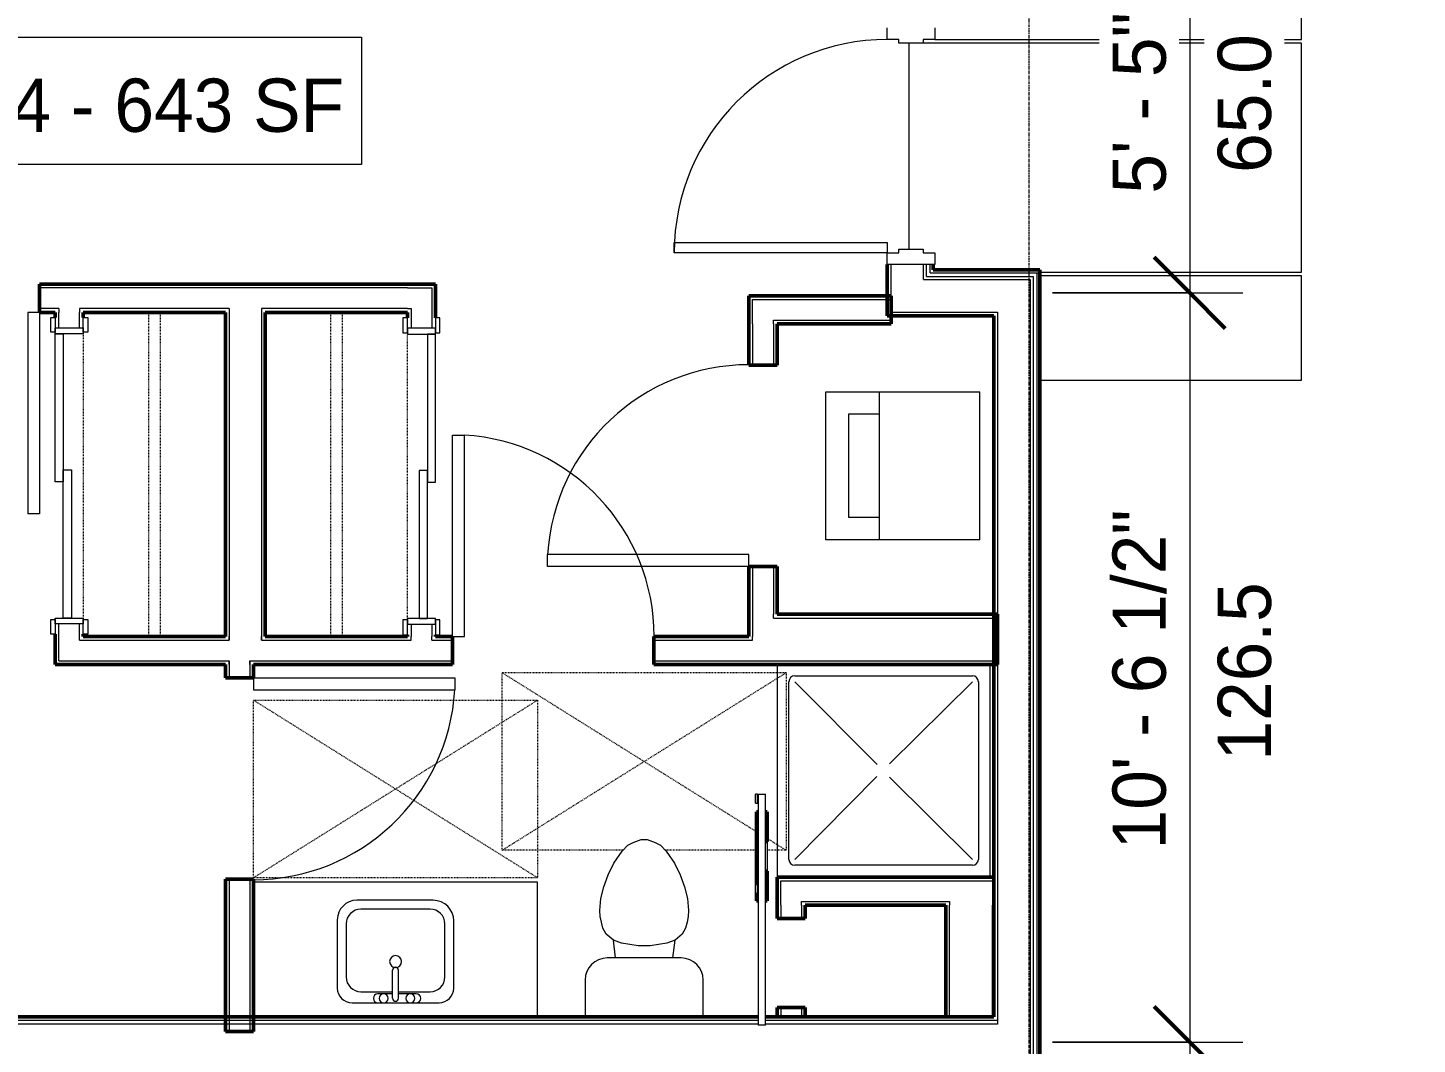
# Model space of a CAD drawing. Header units: inches. Extents: x -4266 to -1814, y 9706 to 12441.
# Drawn here: x -3650.5 to -3415.8, y 10837.8 to 11009.5 of the extents above; entities that cross this region are included whole.
import ezdxf

# ---------------------------------------------------------------- set-up
doc = ezdxf.new("R2010")
doc.units = ezdxf.units.IN
doc.header["$MEASUREMENT"] = 0
doc.linetypes.add('Dash', pattern=[0.25, 0.125, -0.125])
doc.linetypes.add('Grid Line 1_2_', pattern=[0.875, 0.5, -0.125, 0.125, -0.125])
for name, color, linetype, lineweight in [('A-ANNO-DIMS', 211, 'Continuous', 9), ('A-ANNO-DIMS-96', 211, 'Continuous', 9), ('A-AREA-IDEN', 2, 'Continuous', 9), ('A-DOOR-1', 7, 'Continuous', 9), ('A-DOOR-2', 50, 'Continuous', 20), ('A-DOOR-4', 10, 'Continuous', 13), ('A-DOOR-5', 250, 'Continuous', 50), ('A-DOOR-8', 31, 'Continuous', 9), ('A-DOOR-9', 31, 'Continuous', 20), ('A-DOOR-FRAM', 31, 'Continuous', 20), ('A-DOOR-FRAM-1', 50, 'Continuous', 20), ('A-FLOR', 192, 'Continuous', 13), ('A-GENM-HDLN-1', 7, 'Dash', 9), ('A-WALL', 113, 'Continuous', 13), ('A-WALL-3', 250, 'Continuous', 50), ('A-WALL-4', 10, 'Continuous', 13), ('I-WALL-3', 2, 'Continuous', 50), ('P-SANR-FIXT-2', 7, 'Continuous', 9), ('Q-CASE-2', 7, 'Continuous', 9), ('Q-CASE-HDLN-1', 7, 'Dash', 9), ('S-GRID-1', 1, 'Grid Line 1_2_', 9)]:
    doc.layers.add(name, color=color, linetype=linetype, lineweight=lineweight)
doc.styles.add('Century Gothic', font='ufonts.com_century-gothic.ttf', dxfattribs={"height": 9})
doc.dimstyles.new('OD__1_16__Tol__', dxfattribs={"dimscale": 12, "dimtxt": 9.397514, "dimasz": 1, "dimexe": 0.75, "dimexo": 0.5, "dimgap": 0.125, "dimtad": 1, "dimdec": 4, "dimrnd": 0.0625, "dimzin": 3, "dimdsep": 46, "dimlunit": 4, "dimtxsty": 'Century Gothic', "dimblk1": 'OBLIQUE', "dimblk2": 'OBLIQUE', "dimsah": 1, "dimcen": 0.09, "dimdle": 0.75, "dimazin": 0, "dimtfac": 1, "dimtdec": 4, "dimtix": 1, "dimtmove": 0, "dimatfit": 3, "dimfxl": 1, "dimtvp": 1, "dimtfill": 1, "dimfrac": 2, "dimtolj": 1, "dimtzin": 0, "dimarcsym": 2})

# ---------------------------------------------------------------- blocks, each defined once
blk = doc.blocks.new('DIMBLOCK6-FLOOR PLAN - 1ST FLOOR')
at = {"layer": 'A-ANNO-DIMS-96'}
for p, q in [((-3829.32, 11540.99), (-3829.32, 10271.31)), ((-3829.32, 10280.31), (-3829.32, 11540.99)), ((-3338.72, 10282.79), (-3338.72, 10271.31)), ((-3338.72, 10280.31), (-3338.72, 10282.79)), ((-3838.32, 10280.31), (-3338.72, 10280.31))]:
    blk.add_line(p, q, dxfattribs=at)
at = {"layer": 'A-ANNO-DIMS-96', "lineweight": 50}
for p, q in [((-3829.32, 10280.31), (-3823.32, 10286.31)), ((-3338.72, 10280.31), (-3332.72, 10286.31)), ((-3829.32, 10280.31), (-3835.32, 10274.31)), ((-3338.72, 10280.31), (-3344.72, 10274.31))]:
    blk.add_line(p, q, dxfattribs=at)
at = {"layer": 'A-ANNO-DIMS-96', "color": 0, "char_height": 9, "attachment_point": 1, "line_spacing_factor": 0.984502, "style": 'Century Gothic', "bg_fill": 3, "box_fill_scale": 1.25, "bg_fill_color": 256, "bg_fill_true_color": 13158600, "bg_fill_transparency": 0}
for s, insert, width in [('40\' - 10 5/8"', (-3618.26, 10293.34), 82.1611), ('490.6', (-3599.76, 10275.58), 37.7691)]:
    blk.add_mtext(s, dxfattribs=dict(at, insert=insert, width=width))
blk = doc.blocks.new('_Oblique')
at = {"color": 0, "linetype": 'ByBlock', "lineweight": -2}
blk.add_line((-0.5, -0.5), (0.5, 0.5), dxfattribs=at)
blk = doc.blocks.new('DIMBLOCK42-FLOOR PLAN - 1ST FLOOR')
at = {"layer": 'A-ANNO-DIMS-96', "lineweight": 50}
for p, q in [((-3454.22, 11029.69), (-3460.22, 11035.69)), ((-3454.22, 11029.69), (-3448.22, 11023.69)), ((-3454.22, 10964.71), (-3460.22, 10970.71)), ((-3454.22, 10964.71), (-3448.22, 10958.71))]:
    blk.add_line(p, q, dxfattribs=at)
at = {"layer": 'A-ANNO-DIMS-96'}
for p, q in [((-3477.42, 11029.69), (-3445.22, 11029.69)), ((-3454.22, 11029.69), (-3477.42, 11029.69)), ((-3454.22, 11029.69), (-3454.22, 10964.71)), ((-3477.42, 10964.71), (-3445.22, 10964.71)), ((-3454.22, 10964.71), (-3477.42, 10964.71))]:
    blk.add_line(p, q, dxfattribs=at)
at = {"layer": 'A-ANNO-DIMS-96', "color": 0, "char_height": 9, "attachment_point": 1, "rotation": 90, "line_spacing_factor": 0.984502, "style": 'Century Gothic', "bg_fill": 3, "box_fill_scale": 1.25, "bg_fill_color": 256, "bg_fill_true_color": 13158600, "bg_fill_transparency": 0}
for s, insert, width in [('5\' - 5"', (-3467.26, 10981.46), 37.7691), ('65.0', (-3449.49, 10984.97), 29.356)]:
    blk.add_mtext(s, dxfattribs=dict(at, insert=insert, width=width))
blk = doc.blocks.new('DIMBLOCK43-FLOOR PLAN - 1ST FLOOR')
at = {"layer": 'A-ANNO-DIMS-96', "lineweight": 50}
for p, q in [((-3454.22, 10964.71), (-3460.22, 10970.71)), ((-3454.22, 10964.71), (-3448.22, 10958.71)), ((-3454.22, 10838.19), (-3460.22, 10844.19)), ((-3454.22, 10838.19), (-3448.22, 10832.19))]:
    blk.add_line(p, q, dxfattribs=at)
at = {"layer": 'A-ANNO-DIMS-96'}
for p, q in [((-3477.42, 10964.71), (-3445.22, 10964.71)), ((-3454.22, 10964.71), (-3477.42, 10964.71)), ((-3454.22, 10964.71), (-3454.22, 10838.19)), ((-3477.42, 10838.19), (-3445.22, 10838.19)), ((-3454.22, 10838.19), (-3477.42, 10838.19))]:
    blk.add_line(p, q, dxfattribs=at)
at = {"layer": 'A-ANNO-DIMS-96', "color": 0, "char_height": 9, "attachment_point": 1, "rotation": 90, "line_spacing_factor": 0.984502, "style": 'Century Gothic', "bg_fill": 3, "box_fill_scale": 1.25, "bg_fill_color": 256, "bg_fill_true_color": 13158600, "bg_fill_transparency": 0}
for s, insert, width in [('10\' - 6 1/2"', (-3467.26, 10870.72), 73.7481), ('126.5', (-3449.49, 10885.71), 37.7691)]:
    blk.add_mtext(s, dxfattribs=dict(at, insert=insert, width=width))
blk = doc.blocks.new('DIMBLOCK44-FLOOR PLAN - 1ST FLOOR')
at = {"layer": 'A-ANNO-DIMS-96', "lineweight": 50}
for p, q in [((-3454.22, 10838.19), (-3460.22, 10844.19)), ((-3454.22, 10838.19), (-3448.22, 10832.19)), ((-3454.22, 10711.66), (-3460.22, 10717.66)), ((-3454.22, 10711.66), (-3448.22, 10705.66))]:
    blk.add_line(p, q, dxfattribs=at)
at = {"layer": 'A-ANNO-DIMS-96'}
for p, q in [((-3477.42, 10838.19), (-3445.22, 10838.19)), ((-3454.22, 10838.19), (-3477.42, 10838.19)), ((-3454.22, 10838.19), (-3454.22, 10711.66)), ((-3477.42, 10711.66), (-3445.22, 10711.66)), ((-3454.22, 10711.66), (-3477.42, 10711.66))]:
    blk.add_line(p, q, dxfattribs=at)
at = {"layer": 'A-ANNO-DIMS-96', "color": 0, "char_height": 9, "attachment_point": 1, "rotation": 90, "line_spacing_factor": 0.984502, "style": 'Century Gothic', "bg_fill": 3, "box_fill_scale": 1.25, "bg_fill_color": 256, "bg_fill_true_color": 13158600, "bg_fill_transparency": 0}
for s, insert, width in [('10\' - 6 1/2"', (-3467.26, 10744.2), 73.7481), ('126.5', (-3449.49, 10759.19), 37.7691)]:
    blk.add_mtext(s, dxfattribs=dict(at, insert=insert, width=width))

msp = doc.modelspace()

# ---------------------------------------------------------------- linework, layer by layer
at = {"layer": 'A-AREA-IDEN', "flags": 128}
msp.add_lwpolyline([(-3669.63951, 11007.89999), (-3594.134, 11007.89999), (-3594.134, 10986.40393), (-3669.63951, 10986.40393)], close=True, dxfattribs=at)
at = {"layer": 'A-FLOR'}
for p, q in [((-3435.32374, 11007.4894), (-3435.32374, 11026.1894)), ((-3501.67374, 11006.8644), (-3501.67374, 10972.1144)), ((-3435.32374, 11006.8644), (-3499.23624, 11006.8644)), ((-3497.29874, 11007.4894), (-3435.32374, 11007.4894)), ((-3435.32374, 10968.2144), (-3435.32374, 11006.8644)), ((-3479.54874, 10968.2144), (-3435.32374, 10968.2144)), ((-3435.32374, 10967.5894), (-3479.54874, 10967.5894)), ((-3435.32374, 10949.97086), (-3435.32374, 10967.5894)), ((-3479.54874, 10949.97086), (-3435.32374, 10949.97086))]:
    msp.add_line(p, q, dxfattribs=at)
at = {"layer": 'A-WALL'}
for p, q in [((-3504.67374, 10961.4644), (-3504.67374, 10969.4894)), ((-3499.17374, 10966.9644), (-3499.17374, 10969.4894)), ((-3498.67374, 10967.4644), (-3498.67374, 10969.4894)), ((-3498.04874, 10968.0894), (-3498.04874, 10969.4894)), ((-3499.17374, 10966.9644), (-3481.17374, 10966.9644)), ((-3498.67374, 10967.4644), (-3480.67374, 10967.4644)), ((-3498.04874, 10968.0894), (-3479.54874, 10968.0894)), ((-3481.17374, 10966.9644), (-3481.17374, 10709.4144)), ((-3480.67374, 10967.4644), (-3480.67374, 10708.9144)), ((-3480.04874, 10968.0894), (-3480.04874, 10708.2894)), ((-3504.67374, 10961.4644), (-3486.67374, 10961.4644)), ((-3486.67374, 10961.4644), (-3486.67374, 10841.1894)), ((-3527.12124, 10841.8144), (-3822.72374, 10841.8144)), ((-3486.67374, 10841.8144), (-3525.87166, 10841.8144)), ((-3527.12158, 10841.1894), (-3822.72374, 10841.1894)), ((-3486.67374, 10841.1894), (-3525.87166, 10841.1894))]:
    msp.add_line(p, q, dxfattribs=at)
at = {"layer": 'I-WALL-3'}
for p, q in [((-3505.29874, 10969.4894), (-3505.29874, 10960.8394)), ((-3497.54874, 10968.5894), (-3497.54874, 10969.4894)), ((-3479.54874, 10968.5894), (-3497.54874, 10968.5894)), ((-3479.54874, 10707.7894), (-3479.54874, 10968.5894)), ((-3505.29874, 10960.8394), (-3487.29874, 10960.8394)), ((-3487.29874, 10960.8394), (-3487.29874, 10842.4394)), ((-3527.12089, 10842.4394), (-3822.72374, 10842.4394)), ((-3487.29874, 10842.4394), (-3525.87166, 10842.4394))]:
    msp.add_line(p, q, dxfattribs=at)

# ---------------------------------------------------------------- texts
at = {"layer": 'A-AREA-IDEN', "insert": (-3666.63951, 11000.89999), "char_height": 9, "width": 83.931, "attachment_point": 1, "style": 'Century Gothic'}
msp.add_mtext('124 - 643 SF', dxfattribs=at)

# ---------------------------------------------------------------- next in the draw order: dimensions: what is measured, and where the dimension line sits
at = {"layer": 'A-ANNO-DIMS'}
dim = msp.add_linear_dim(base=(-3338.72374, 10280.30762), p1=(-3829.32374, 11546.9894), p2=(-3338.72374, 10288.7929), dimstyle='OD__1_16__Tol__', override={"dimpost": '<>\\X', "dimfxl": 1350.461691}, dxfattribs=at)
dim.commit()
dim.dimension.update_dxf_attribs({"geometry": 'DIMBLOCK6-FLOOR PLAN - 1ST FLOOR', "text_midpoint": (-3584.02374, 10280.30762)})

# ---------------------------------------------------------------- next in the draw order: linework, layer by layer
at = {"layer": 'A-DOOR-1'}
for p, q in [((-3646.62374, 10960.54262), (-3645.87374, 10960.54262)), ((-3646.62374, 10958.04262), (-3646.62374, 10960.54262)), ((-3645.87374, 10960.54262), (-3645.87374, 10958.04262)), ((-3641.12374, 10960.54262), (-3640.37374, 10960.54262)), ((-3641.12374, 10958.04262), (-3641.12374, 10960.54262)), ((-3640.37374, 10960.54262), (-3640.37374, 10958.04262)), ((-3586.37374, 10960.48012), (-3587.12374, 10960.48012)), ((-3587.12374, 10960.48012), (-3587.12374, 10957.98012)), ((-3586.37374, 10957.98012), (-3586.37374, 10960.48012)), ((-3580.87374, 10960.48012), (-3581.62374, 10960.48012)), ((-3581.62374, 10960.48012), (-3581.62374, 10957.98012)), ((-3580.87374, 10957.98012), (-3580.87374, 10960.48012)), ((-3645.87374, 10958.04262), (-3646.62374, 10958.04262)), ((-3640.37374, 10958.04262), (-3641.12374, 10958.04262)), ((-3587.12374, 10957.98012), (-3586.37374, 10957.98012)), ((-3581.62374, 10957.98012), (-3580.87374, 10957.98012)), ((-3646.62374, 10909.54262), (-3645.87374, 10909.54262)), ((-3646.62374, 10907.04262), (-3646.62374, 10909.54262)), ((-3645.87374, 10909.54262), (-3645.87374, 10907.04262)), ((-3641.12374, 10909.54262), (-3640.37374, 10909.54262)), ((-3641.12374, 10907.04262), (-3641.12374, 10909.54262)), ((-3640.37374, 10909.54262), (-3640.37374, 10907.04262)), ((-3586.37374, 10909.48012), (-3587.12374, 10909.48012)), ((-3587.12374, 10909.48012), (-3587.12374, 10906.98012)), ((-3586.37374, 10906.98012), (-3586.37374, 10909.48012)), ((-3580.87374, 10909.48012), (-3581.62374, 10909.48012)), ((-3581.62374, 10909.48012), (-3581.62374, 10906.98012)), ((-3580.87374, 10906.98012), (-3580.87374, 10909.48012)), ((-3645.87374, 10907.04262), (-3646.62374, 10907.04262)), ((-3640.37374, 10907.04262), (-3641.12374, 10907.04262)), ((-3587.12374, 10906.98012), (-3586.37374, 10906.98012)), ((-3581.62374, 10906.98012), (-3580.87374, 10906.98012))]:
    msp.add_line(p, q, dxfattribs=at)
for centre, start, end in [((-3528.67374, 10918.50351), 90, 176.634313), ((-3578.74874, 10906.66762), 0, 86.634313), ((-3612.37374, 10899.66762), 270, 356.634313)]:
    msp.add_arc(centre, 34.06659, start, end, dxfattribs=at)
at = {"layer": 'A-DOOR-2'}
for p, q in [((-3650.49874, 10961.41762), (-3650.49874, 10927.40979)), ((-3648.49874, 10961.41762), (-3650.49874, 10961.41762)), ((-3648.49874, 10961.41762), (-3648.49874, 10927.40979)), ((-3645.87374, 10957.79262), (-3644.49874, 10957.79262)), ((-3645.87374, 10932.79262), (-3645.87374, 10957.79262)), ((-3644.49874, 10957.79262), (-3644.49874, 10932.79262)), ((-3581.62374, 10957.73012), (-3582.99874, 10957.73012)), ((-3582.99874, 10957.73012), (-3582.99874, 10932.73012)), ((-3581.62374, 10932.73012), (-3581.62374, 10957.73012)), ((-3578.74874, 10940.67545), (-3576.74874, 10940.67545)), ((-3578.74874, 10906.66762), (-3578.74874, 10940.67545)), ((-3576.74874, 10906.66762), (-3576.74874, 10940.67545)), ((-3644.49874, 10934.79262), (-3643.12374, 10934.79262)), ((-3644.49874, 10909.79262), (-3644.49874, 10934.79262)), ((-3643.12374, 10934.79262), (-3643.12374, 10909.79262)), ((-3582.99874, 10934.73012), (-3584.37374, 10934.73012)), ((-3584.37374, 10934.73012), (-3584.37374, 10909.73012)), ((-3582.99874, 10909.73012), (-3582.99874, 10934.73012)), ((-3644.49874, 10932.79262), (-3645.87374, 10932.79262)), ((-3582.99874, 10932.73012), (-3581.62374, 10932.73012)), ((-3648.49874, 10927.40979), (-3650.49874, 10927.40979)), ((-3528.67374, 10920.50351), (-3562.68157, 10920.50351)), ((-3562.68157, 10918.50351), (-3562.68157, 10920.50351)), ((-3528.67374, 10918.50351), (-3528.67374, 10920.50351)), ((-3528.67374, 10918.50351), (-3562.68157, 10918.50351)), ((-3643.12374, 10909.79262), (-3644.49874, 10909.79262)), ((-3584.37374, 10909.73012), (-3582.99874, 10909.73012)), ((-3578.74874, 10906.66762), (-3576.74874, 10906.66762)), ((-3612.37374, 10899.66762), (-3578.3659, 10899.66762)), ((-3612.37374, 10899.66762), (-3612.37374, 10897.66762)), ((-3578.3659, 10899.66762), (-3578.3659, 10897.66762)), ((-3612.37374, 10897.66762), (-3578.3659, 10897.66762))]:
    msp.add_line(p, q, dxfattribs=at)
at = {"layer": 'A-DOOR-4'}
for p, q in [((-3527.54874, 10878.53426), (-3527.54874, 10880.03426)), ((-3527.22314, 10880.03426), (-3527.54874, 10880.03426)), ((-3527.22314, 10878.53426), (-3527.22314, 10880.03426)), ((-3527.12166, 10880.03426), (-3527.12166, 10841.03426)), ((-3527.12166, 10880.03426), (-3526.49666, 10880.03426)), ((-3526.49666, 10880.03426), (-3525.87166, 10880.03426)), ((-3525.87166, 10841.03426), (-3525.87166, 10880.03426)), ((-3527.54874, 10878.53426), (-3527.22314, 10878.53426)), ((-3525.62166, 10872.03426), (-3525.62166, 10867.03426)), ((-3527.54874, 10863.26824), (-3527.54874, 10864.76824)), ((-3527.54874, 10864.76824), (-3527.22314, 10864.76824)), ((-3527.22314, 10863.26824), (-3527.54874, 10863.26824)), ((-3527.22314, 10863.26824), (-3527.22314, 10864.76824)), ((-3526.49666, 10841.03426), (-3527.12166, 10841.03426)), ((-3525.87166, 10841.03426), (-3526.49666, 10841.03426))]:
    msp.add_line(p, q, dxfattribs=at)
at = {"layer": 'A-DOOR-5'}
for p, q in [((-3527.12166, 10877.03426), (-3527.37166, 10877.03426)), ((-3527.37166, 10877.03426), (-3527.37166, 10864.76824)), ((-3525.62166, 10877.03426), (-3525.8733, 10877.03426)), ((-3525.62166, 10872.03426), (-3525.62166, 10877.03426)), ((-3525.87603, 10872.03426), (-3525.62166, 10872.03426)), ((-3525.62166, 10867.03426), (-3525.87876, 10867.03426)), ((-3525.62166, 10862.03426), (-3525.62166, 10867.03426)), ((-3527.37166, 10863.26824), (-3527.37166, 10862.03426)), ((-3527.37166, 10862.03426), (-3527.12166, 10862.03426)), ((-3525.87166, 10862.03426), (-3525.62166, 10862.03426))]:
    msp.add_line(p, q, dxfattribs=at)
at = {"layer": 'A-DOOR-8'}
msp.add_arc((-3505.29874, 10971.4894), 36, 90, 180, dxfattribs=at)
at = {"layer": 'A-DOOR-9'}
for p, q in [((-3541.29874, 10973.2394), (-3505.29874, 10973.2394)), ((-3541.29874, 10971.4894), (-3541.29874, 10973.2394)), ((-3505.29874, 10973.2394), (-3505.29874, 10971.4894)), ((-3505.29874, 10971.4894), (-3541.29874, 10971.4894))]:
    msp.add_line(p, q, dxfattribs=at)
at = {"layer": 'A-DOOR-FRAM'}
for p, q in [((-3505.29874, 11007.4894), (-3505.29874, 11009.4894)), ((-3497.29874, 11009.4894), (-3497.29874, 11007.4894)), ((-3503.36124, 11007.4894), (-3505.29874, 11007.4894)), ((-3503.36124, 11006.8644), (-3503.36124, 11007.4894)), ((-3499.23624, 11006.8644), (-3503.36124, 11006.8644)), ((-3499.23624, 11007.4894), (-3499.23624, 11006.8644)), ((-3497.29874, 11007.4894), (-3499.23624, 11007.4894)), ((-3505.29874, 10969.4894), (-3505.29874, 10971.4894)), ((-3505.29874, 10971.4894), (-3503.36124, 10971.4894)), ((-3503.36124, 10972.1144), (-3499.23624, 10972.1144)), ((-3503.36124, 10971.4894), (-3503.36124, 10972.1144)), ((-3499.23624, 10972.1144), (-3499.23624, 10971.4894)), ((-3499.23624, 10971.4894), (-3497.29874, 10971.4894)), ((-3497.29874, 10971.4894), (-3497.29874, 10969.4894)), ((-3497.29874, 10969.4894), (-3505.29874, 10969.4894))]:
    msp.add_line(p, q, dxfattribs=at)
at = {"layer": 'A-DOOR-FRAM-1'}
for p, q in [((-3645.87374, 10958.79262), (-3641.12374, 10958.79262)), ((-3645.87374, 10957.79262), (-3645.87374, 10958.79262)), ((-3641.12374, 10958.79262), (-3641.12374, 10957.79262)), ((-3581.62374, 10958.73012), (-3586.37374, 10958.73012)), ((-3586.37374, 10958.73012), (-3586.37374, 10957.73012)), ((-3581.62374, 10957.73012), (-3581.62374, 10958.73012)), ((-3641.12374, 10957.79262), (-3645.87374, 10957.79262)), ((-3586.37374, 10957.73012), (-3581.62374, 10957.73012)), ((-3645.87374, 10908.79262), (-3645.87374, 10909.79262)), ((-3645.87374, 10909.79262), (-3641.12374, 10909.79262)), ((-3641.12374, 10909.79262), (-3641.12374, 10908.79262)), ((-3581.62374, 10909.73012), (-3586.37374, 10909.73012)), ((-3586.37374, 10909.73012), (-3586.37374, 10908.73012)), ((-3581.62374, 10908.73012), (-3581.62374, 10909.73012)), ((-3641.12374, 10908.79262), (-3645.87374, 10908.79262)), ((-3586.37374, 10908.73012), (-3581.62374, 10908.73012))]:
    msp.add_line(p, q, dxfattribs=at)
at = {"layer": 'A-GENM-HDLN-1'}
for p, q in [((-3570.37374, 10900.56693), (-3527.37166, 10873.69063)), ((-3570.37374, 10870.56693), (-3522.37374, 10900.56693)), ((-3570.37374, 10900.56693), (-3522.37374, 10900.56693)), ((-3570.37374, 10870.56693), (-3570.37374, 10900.56693)), ((-3522.37374, 10900.56693), (-3522.37374, 10870.56693)), ((-3612.37374, 10895.93104), (-3564.37374, 10865.93104)), ((-3612.37374, 10865.93104), (-3564.37374, 10895.93104)), ((-3612.37374, 10895.93104), (-3564.37374, 10895.93104)), ((-3612.37374, 10865.93104), (-3612.37374, 10895.93104)), ((-3564.37374, 10895.93104), (-3564.37374, 10865.93104)), ((-3525.62166, 10872.59688), (-3522.37374, 10870.56693)), ((-3549.95383, 10870.56693), (-3570.37374, 10870.56693)), ((-3527.37166, 10870.56693), (-3542.79364, 10870.56693)), ((-3522.37374, 10870.56693), (-3525.62166, 10870.56693)), ((-3564.37374, 10865.93104), (-3612.37374, 10865.93104))]:
    msp.add_line(p, q, dxfattribs=at)
at = {"layer": 'A-WALL-3'}
for p, q in [((-3641.12374, 10966.16762), (-3648.49874, 10966.16762)), ((-3648.49874, 10966.16762), (-3648.49874, 10961.41762)), ((-3586.37374, 10966.16762), (-3641.12374, 10966.16762)), ((-3582.24874, 10966.16762), (-3586.37374, 10966.16762)), ((-3581.62374, 10966.16762), (-3582.24874, 10966.16762)), ((-3581.62374, 10960.48012), (-3581.62374, 10966.16762)), ((-3504.65998, 10964.22275), (-3528.67374, 10964.22275)), ((-3528.67374, 10964.22275), (-3528.67374, 10963.59775)), ((-3528.67374, 10963.59775), (-3528.67374, 10959.47275)), ((-3504.65998, 10959.47275), (-3504.65998, 10964.22275)), ((-3648.49874, 10961.41762), (-3645.87374, 10961.41762)), ((-3645.87374, 10961.41762), (-3645.87374, 10960.54262)), ((-3641.12374, 10961.41762), (-3617.12374, 10961.41762)), ((-3641.12374, 10960.54262), (-3641.12374, 10961.41762)), ((-3617.12374, 10961.41762), (-3617.12374, 10906.66762)), ((-3610.37374, 10961.41762), (-3586.37374, 10961.41762)), ((-3610.37374, 10906.66762), (-3610.37374, 10961.41762)), ((-3586.37374, 10961.41762), (-3586.37374, 10960.48012)), ((-3528.67374, 10959.47275), (-3528.67374, 10952.50351)), ((-3523.92374, 10959.47275), (-3504.65998, 10959.47275)), ((-3523.92374, 10952.50351), (-3523.92374, 10959.47275)), ((-3528.67374, 10952.50351), (-3523.92374, 10952.50351)), ((-3523.92374, 10918.50351), (-3528.67374, 10918.50351)), ((-3528.67374, 10918.50351), (-3528.67374, 10906.66762)), ((-3523.92374, 10910.41762), (-3523.92374, 10918.50351)), ((-3486.67374, 10910.41762), (-3523.92374, 10910.41762)), ((-3486.67374, 10901.91762), (-3486.67374, 10910.41762)), ((-3645.87374, 10907.04262), (-3645.87374, 10906.66762)), ((-3645.87374, 10906.66762), (-3645.87374, 10902.54262)), ((-3641.12374, 10906.66762), (-3641.12374, 10907.04262)), ((-3617.12374, 10906.66762), (-3641.12374, 10906.66762)), ((-3586.37374, 10906.66762), (-3610.37374, 10906.66762)), ((-3586.37374, 10906.98012), (-3586.37374, 10906.66762)), ((-3581.62374, 10906.66762), (-3581.62374, 10906.98012)), ((-3578.74874, 10906.66762), (-3581.62374, 10906.66762)), ((-3578.74874, 10901.91762), (-3578.74874, 10906.66762)), ((-3528.67374, 10906.66762), (-3544.74874, 10906.66762)), ((-3544.74874, 10906.66762), (-3544.74874, 10901.91762)), ((-3645.87374, 10902.54262), (-3645.87374, 10901.91762)), ((-3645.87374, 10901.91762), (-3617.12374, 10901.91762)), ((-3617.12374, 10901.91762), (-3617.12374, 10899.66762)), ((-3612.37374, 10899.66762), (-3612.37374, 10901.91762)), ((-3612.37374, 10901.91762), (-3578.74874, 10901.91762)), ((-3544.74874, 10901.91762), (-3526.29874, 10901.91762)), ((-3526.29874, 10901.91762), (-3486.67374, 10901.91762)), ((-3617.12374, 10899.66762), (-3612.37374, 10899.66762)), ((-3612.37374, 10865.66762), (-3617.12374, 10865.66762)), ((-3617.12374, 10865.66762), (-3617.12374, 10839.9394)), ((-3612.37374, 10839.9394), (-3612.37374, 10865.66762)), ((-3487.29874, 10866.03426), (-3523.92374, 10866.03426)), ((-3523.92374, 10866.03426), (-3523.92374, 10865.40926)), ((-3523.92374, 10865.40926), (-3523.92374, 10861.28426)), ((-3487.29874, 10865.40926), (-3487.29874, 10866.03426)), ((-3487.29874, 10861.28426), (-3487.29874, 10865.40926)), ((-3523.92374, 10861.28426), (-3523.92374, 10859.03426)), ((-3519.17374, 10861.28426), (-3495.42374, 10861.28426)), ((-3519.17374, 10859.03426), (-3519.17374, 10861.28426)), ((-3495.42374, 10861.28426), (-3495.42374, 10842.4394)), ((-3487.29874, 10842.4394), (-3487.29874, 10861.28426)), ((-3523.92374, 10859.03426), (-3519.17374, 10859.03426)), ((-3519.17374, 10844.03426), (-3523.92374, 10844.03426)), ((-3523.92374, 10844.03426), (-3523.92374, 10842.4394)), ((-3519.17374, 10842.4394), (-3519.17374, 10844.03426)), ((-3523.92374, 10842.4394), (-3519.17374, 10842.4394)), ((-3495.42374, 10842.4394), (-3487.29874, 10842.4394)), ((-3617.12374, 10839.9394), (-3612.37374, 10839.9394))]:
    msp.add_line(p, q, dxfattribs=at)
at = {"layer": 'A-WALL-4'}
for p, q in [((-3641.74874, 10965.54262), (-3648.49874, 10965.54262)), ((-3641.12374, 10965.54262), (-3641.74874, 10965.54262)), ((-3586.37374, 10965.54262), (-3641.12374, 10965.54262)), ((-3586.37374, 10965.54262), (-3585.74874, 10965.54262)), ((-3585.74874, 10965.54262), (-3582.24874, 10965.54262)), ((-3582.24874, 10965.54262), (-3582.24874, 10958.73012)), ((-3528.04874, 10963.59775), (-3504.65998, 10963.59775)), ((-3528.04874, 10960.09775), (-3528.04874, 10963.59775)), ((-3645.24874, 10962.04262), (-3648.49874, 10962.04262)), ((-3645.24874, 10962.04262), (-3645.24874, 10961.41762)), ((-3645.24874, 10958.79262), (-3645.24874, 10961.41762)), ((-3641.12374, 10962.04262), (-3641.74874, 10962.04262)), ((-3641.74874, 10962.04262), (-3641.74874, 10961.41762)), ((-3641.74874, 10958.79262), (-3641.74874, 10961.41762)), ((-3616.49874, 10962.04262), (-3641.12374, 10962.04262)), ((-3616.49874, 10962.04262), (-3616.49874, 10961.41762)), ((-3616.49874, 10961.41762), (-3616.49874, 10906.66762)), ((-3586.37374, 10962.04262), (-3610.99874, 10962.04262)), ((-3610.99874, 10962.04262), (-3610.99874, 10961.41762)), ((-3610.99874, 10961.41762), (-3610.99874, 10906.66762)), ((-3586.37374, 10962.04262), (-3585.74874, 10962.04262)), ((-3585.74874, 10962.04262), (-3585.74874, 10958.73012)), ((-3528.04874, 10959.47275), (-3528.04874, 10960.09775)), ((-3528.04874, 10959.47275), (-3528.04874, 10952.50351)), ((-3524.54874, 10960.09775), (-3504.65998, 10960.09775)), ((-3524.54874, 10959.47275), (-3524.54874, 10960.09775)), ((-3524.54874, 10959.47275), (-3524.54874, 10952.50351)), ((-3528.04874, 10918.50351), (-3528.04874, 10906.66762)), ((-3524.54874, 10918.50351), (-3524.54874, 10910.41762)), ((-3524.54874, 10909.79262), (-3524.54874, 10910.41762)), ((-3524.54874, 10909.79262), (-3486.67374, 10909.79262)), ((-3645.24874, 10906.66762), (-3645.24874, 10908.79262)), ((-3641.74874, 10906.66762), (-3641.74874, 10908.79262)), ((-3585.74874, 10908.73012), (-3585.74874, 10906.66762)), ((-3582.24874, 10908.73012), (-3582.24874, 10906.66762)), ((-3645.24874, 10906.04262), (-3645.24874, 10906.66762)), ((-3645.24874, 10902.54262), (-3645.24874, 10906.04262)), ((-3641.74874, 10906.04262), (-3641.74874, 10906.66762)), ((-3641.74874, 10906.04262), (-3616.49874, 10906.04262)), ((-3616.49874, 10906.66762), (-3616.49874, 10906.04262)), ((-3616.49874, 10906.04262), (-3616.49874, 10906.66762)), ((-3610.99874, 10906.04262), (-3610.99874, 10906.66762)), ((-3610.99874, 10906.66762), (-3610.99874, 10906.04262)), ((-3610.99874, 10906.04262), (-3585.74874, 10906.04262)), ((-3585.74874, 10906.04262), (-3585.74874, 10906.66762)), ((-3582.24874, 10906.04262), (-3582.24874, 10906.66762)), ((-3582.24874, 10906.04262), (-3578.74874, 10906.04262)), ((-3544.74874, 10906.04262), (-3528.04874, 10906.04262)), ((-3528.04874, 10906.04262), (-3528.04874, 10906.66762)), ((-3645.24874, 10902.54262), (-3616.49874, 10902.54262)), ((-3616.49874, 10902.54262), (-3616.49874, 10901.91762)), ((-3616.49874, 10901.91762), (-3616.49874, 10902.54262)), ((-3612.99874, 10901.91762), (-3612.99874, 10902.54262)), ((-3612.99874, 10902.54262), (-3612.99874, 10901.91762)), ((-3612.99874, 10902.54262), (-3578.74874, 10902.54262)), ((-3544.74874, 10902.54262), (-3526.29874, 10902.54262)), ((-3526.29874, 10902.54262), (-3486.67374, 10902.54262)), ((-3616.49874, 10901.91762), (-3616.49874, 10899.66762)), ((-3612.99874, 10901.91762), (-3612.99874, 10899.66762)), ((-3616.49874, 10865.66762), (-3616.49874, 10839.9394)), ((-3612.99874, 10865.66762), (-3612.99874, 10839.9394)), ((-3523.29874, 10865.40926), (-3487.54874, 10865.40926)), ((-3523.29874, 10861.90926), (-3523.29874, 10865.40926)), ((-3487.54874, 10865.40926), (-3487.29874, 10865.40926)), ((-3487.54874, 10865.40926), (-3487.29874, 10865.40926)), ((-3487.54874, 10865.40926), (-3487.54874, 10861.90926)), ((-3523.29874, 10861.28426), (-3523.29874, 10861.90926)), ((-3523.29874, 10861.28426), (-3523.29874, 10859.03426)), ((-3519.79874, 10861.90926), (-3494.79874, 10861.90926)), ((-3519.79874, 10861.28426), (-3519.79874, 10861.90926)), ((-3519.79874, 10861.28426), (-3519.79874, 10859.03426)), ((-3494.79874, 10861.90926), (-3494.79874, 10861.28426)), ((-3494.79874, 10842.4394), (-3494.79874, 10861.28426)), ((-3487.54874, 10861.90926), (-3487.54874, 10861.28426)), ((-3487.54874, 10842.4394), (-3487.54874, 10861.28426)), ((-3523.29874, 10844.03426), (-3523.29874, 10842.4394)), ((-3519.79874, 10844.03426), (-3519.79874, 10842.4394))]:
    msp.add_line(p, q, dxfattribs=at)
at = {"layer": 'P-SANR-FIXT-2'}
for p, q in [((-3515.69866, 10948.00351), (-3489.69866, 10948.00351)), ((-3515.69866, 10923.00351), (-3515.69866, 10948.00351)), ((-3506.60491, 10923.00351), (-3506.60491, 10948.00351)), ((-3489.69866, 10923.00351), (-3489.69866, 10948.00351)), ((-3511.79241, 10944.25351), (-3506.60491, 10944.25351)), ((-3511.79241, 10926.75351), (-3511.79241, 10944.25351)), ((-3506.60491, 10926.75351), (-3511.79241, 10926.75351)), ((-3489.69866, 10923.00351), (-3515.69866, 10923.00351)), ((-3523.92374, 10901.91762), (-3523.92374, 10866.03426)), ((-3487.92374, 10866.03426), (-3487.92374, 10901.91762)), ((-3521.92374, 10869.03426), (-3521.92374, 10899.03426)), ((-3520.92374, 10900.03426), (-3490.92374, 10900.03426)), ((-3507.03935, 10885.03696), (-3520.92374, 10899.03426)), ((-3504.95192, 10885.17688), (-3490.92374, 10899.03426)), ((-3489.92374, 10899.03426), (-3489.92374, 10869.03426)), ((-3507.05595, 10883.05035), (-3520.92374, 10869.03426)), ((-3504.91322, 10882.92572), (-3490.92374, 10869.03426)), ((-3549.1135, 10871.40726), (-3548.24748, 10871.90726)), ((-3548.24748, 10871.90726), (-3546.87374, 10872.40726)), ((-3546.87374, 10872.40726), (-3545.87374, 10872.40726)), ((-3545.87374, 10872.40726), (-3544.5, 10871.90726)), ((-3544.5, 10871.90726), (-3543.63397, 10871.40726)), ((-3551.50093, 10868.40726), (-3550.1135, 10870.40726)), ((-3550.1135, 10870.40726), (-3549.1135, 10871.40726)), ((-3543.63397, 10871.40726), (-3542.63397, 10870.40726)), ((-3542.63397, 10870.40726), (-3541.24654, 10868.40726)), ((-3552.43355, 10866.40726), (-3551.50093, 10868.40726)), ((-3541.24654, 10868.40726), (-3540.31393, 10866.40726)), ((-3490.92374, 10868.03426), (-3520.92374, 10868.03426)), ((-3553.16149, 10864.40726), (-3552.43355, 10866.40726)), ((-3540.31393, 10866.40726), (-3539.58599, 10864.40726)), ((-3553.69943, 10862.39965), (-3553.16149, 10864.40726)), ((-3539.58599, 10864.40726), (-3539.04805, 10862.39965)), ((-3582.03122, 10862.12887), (-3594.89539, 10862.12887)), ((-3582.03122, 10862.12887), (-3594.89539, 10862.12887)), ((-3582.53122, 10860.62887), (-3594.21626, 10860.62887)), ((-3553.87374, 10860.40726), (-3553.69943, 10862.39965)), ((-3553.78658, 10859.41106), (-3553.87374, 10860.40726)), ((-3539.04805, 10862.39965), (-3538.87374, 10860.40726)), ((-3538.87374, 10860.40726), (-3538.96089, 10859.41106)), ((-3598.21626, 10858.808), (-3598.21626, 10847.30604)), ((-3598.21626, 10858.808), (-3598.21626, 10847.30604)), ((-3596.71626, 10858.12887), (-3596.71626, 10849.18104)), ((-3580.03122, 10849.18104), (-3580.03122, 10858.12887)), ((-3578.53122, 10847.30604), (-3578.53122, 10858.62887)), ((-3578.53122, 10847.30604), (-3578.53122, 10858.62887)), ((-3553.60958, 10858.40726), (-3553.78658, 10859.41106)), ((-3553.34163, 10857.40726), (-3553.60958, 10858.40726)), ((-3539.13789, 10858.40726), (-3539.40584, 10857.40726)), ((-3538.96089, 10859.41106), (-3539.13789, 10858.40726)), ((-3552.77487, 10856.40726), (-3553.34163, 10857.40726)), ((-3551.58312, 10855.40726), (-3552.77487, 10856.40726)), ((-3539.9726, 10856.40726), (-3541.16436, 10855.40726)), ((-3539.40584, 10857.40726), (-3539.9726, 10856.40726)), ((-3550.20938, 10854.90726), (-3551.58312, 10855.40726)), ((-3551.2354, 10852.38348), (-3551.58312, 10855.40726)), ((-3547.37374, 10854.40726), (-3550.20938, 10854.90726)), ((-3545.37374, 10854.40726), (-3547.37374, 10854.40726)), ((-3542.5381, 10854.90726), (-3545.37374, 10854.40726)), ((-3541.16436, 10855.40726), (-3542.5381, 10854.90726)), ((-3541.51207, 10852.38348), (-3541.16436, 10855.40726)), ((-3540.12374, 10852.38348), (-3552.62374, 10852.38348)), ((-3588.87374, 10845.56984), (-3588.87374, 10850.30819)), ((-3587.87374, 10845.56984), (-3587.87374, 10850.30819)), ((-3556.34996, 10848.65726), (-3556.34996, 10842.4394)), ((-3536.39752, 10842.4394), (-3536.39752, 10848.65726)), ((-3594.21626, 10846.68104), (-3588.87374, 10846.68104)), ((-3588.87374, 10846.30604), (-3591.37374, 10846.30604)), ((-3587.87374, 10846.68104), (-3582.53122, 10846.68104)), ((-3584.87374, 10846.30604), (-3587.87374, 10846.30604)), ((-3595.71626, 10844.80604), (-3581.03122, 10844.80604)), ((-3595.71626, 10844.80604), (-3581.03122, 10844.80604)), ((-3591.37374, 10844.80604), (-3584.87374, 10844.80604))]:
    msp.add_line(p, q, dxfattribs=at)
for centre, radius, start, end in [((-3520.92374, 10899.03426), 1, 90, 180), ((-3490.92374, 10899.03426), 1, 0, 90), ((-3520.92374, 10869.03426), 1, 180, 270), ((-3490.92374, 10869.03426), 1, 270, 0), ((-3594.89539, 10858.808), 3.32087, 90, 180), ((-3594.89539, 10858.808), 3.32087, 90, 180), ((-3594.21626, 10858.12887), 2.5, 90, 180), ((-3582.53122, 10858.12887), 2.5, 0, 90), ((-3582.03122, 10858.62887), 3.5, 0, 90), ((-3582.03122, 10858.62887), 3.5, 0, 90), ((-3588.37374, 10851.77338), 1, 0, 180), ((-3588.37374, 10851.77338), 1, 180, 0), ((-3588.37374, 10850.30819), 0.5, 0, 180), ((-3552.62374, 10848.65726), 3.72622, 90, 180), ((-3540.12374, 10848.65726), 3.72622, 0, 90), ((-3594.21626, 10849.18104), 2.5, 180, 270), ((-3582.53122, 10849.18104), 2.5, 270, 0), ((-3595.71626, 10847.30604), 2.5, 180, 270), ((-3595.71626, 10847.30604), 2.5, 180, 270), ((-3591.37374, 10845.55604), 0.75, 90, 270), ((-3590.37374, 10845.55604), 0.75, 0, 180), ((-3585.87374, 10845.55604), 0.75, 0, 180), ((-3584.87374, 10845.55604), 0.75, 270, 90), ((-3581.03122, 10847.30604), 2.5, 270, 0), ((-3581.03122, 10847.30604), 2.5, 270, 0), ((-3590.37374, 10845.55604), 0.75, 180, 0), ((-3588.37374, 10845.56984), 0.5, 180, 0), ((-3585.87374, 10845.55604), 0.75, 180, 0)]:
    msp.add_arc(centre, radius, start, end, dxfattribs=at)
at = {"layer": 'Q-CASE-2'}
for p, q in [((-3564.37374, 10865.1894), (-3612.37374, 10865.1894)), ((-3564.37374, 10842.4394), (-3564.37374, 10865.1894))]:
    msp.add_line(p, q, dxfattribs=at)
at = {"layer": 'Q-CASE-HDLN-1'}
for p, q in [((-3617.12374, 10961.41762), (-3641.12374, 10961.41762)), ((-3641.12374, 10961.41762), (-3641.12374, 10960.54262)), ((-3630.12374, 10961.41762), (-3630.12374, 10906.78426)), ((-3628.12374, 10961.41762), (-3628.12374, 10906.78426)), ((-3617.12374, 10906.78426), (-3617.12374, 10961.41762)), ((-3586.37374, 10961.41762), (-3610.37374, 10961.41762)), ((-3610.37374, 10961.41762), (-3610.37374, 10906.78426)), ((-3599.37374, 10961.41762), (-3599.37374, 10906.78426)), ((-3597.37374, 10961.41762), (-3597.37374, 10906.78426)), ((-3586.37374, 10960.48012), (-3586.37374, 10961.41762)), ((-3641.12374, 10957.79262), (-3641.12374, 10909.79262)), ((-3586.37374, 10909.73012), (-3586.37374, 10957.73012)), ((-3641.12374, 10907.04262), (-3641.12374, 10906.78426)), ((-3641.12374, 10906.78426), (-3617.12374, 10906.78426)), ((-3610.37374, 10906.78426), (-3586.37374, 10906.78426)), ((-3586.37374, 10906.78426), (-3586.37374, 10906.98012))]:
    msp.add_line(p, q, dxfattribs=at)

# ---------------------------------------------------------------- next in the draw order: dimensions: what is measured, and where the dimension line sits
at = {"layer": 'A-ANNO-DIMS'}
dim = msp.add_linear_dim(base=(-3454.2215, 10964.7144), p1=(-3483.42374, 11029.6894), p2=(-3483.42374, 10964.7144), angle=90, dimstyle='OD__1_16__Tol__', override={"dimpost": '<>\\X', "dimfxl": 64.975}, dxfattribs=at)
dim.commit()
dim.dimension.update_dxf_attribs({"geometry": 'DIMBLOCK42-FLOOR PLAN - 1ST FLOOR', "text_midpoint": (-3454.2215, 10997.2019)})

# ---------------------------------------------------------------- next in the draw order: dimensions: what is measured, and where the dimension line sits
dim = msp.add_linear_dim(base=(-3454.2215, 10838.1894), p1=(-3483.42374, 10964.7144), p2=(-3483.42374, 10838.1894), angle=90, dimstyle='OD__1_16__Tol__', override={"dimpost": '<>\\X', "dimfxl": 126.525}, dxfattribs=at)
dim.commit()
dim.dimension.update_dxf_attribs({"geometry": 'DIMBLOCK43-FLOOR PLAN - 1ST FLOOR', "text_midpoint": (-3454.2215, 10901.4519)})

# ---------------------------------------------------------------- next in the draw order: dimensions: what is measured, and where the dimension line sits
dim = msp.add_linear_dim(base=(-3454.2215, 10711.6644), p1=(-3483.42374, 10838.1894), p2=(-3483.42374, 10711.6644), angle=90, dimstyle='OD__1_16__Tol__', override={"dimpost": '<>\\X', "dimfxl": 126.525}, dxfattribs=at)
dim.commit()
dim.dimension.update_dxf_attribs({"geometry": 'DIMBLOCK44-FLOOR PLAN - 1ST FLOOR', "text_midpoint": (-3454.2215, 10774.9269)})

# ---------------------------------------------------------------- next in the draw order: linework, layer by layer
at = {"layer": 'S-GRID-1'}
msp.add_line((-3481.32374, 9836.17969), (-3481.32374, 12376.79045), dxfattribs=at)

doc.saveas('drawing.dxf')
